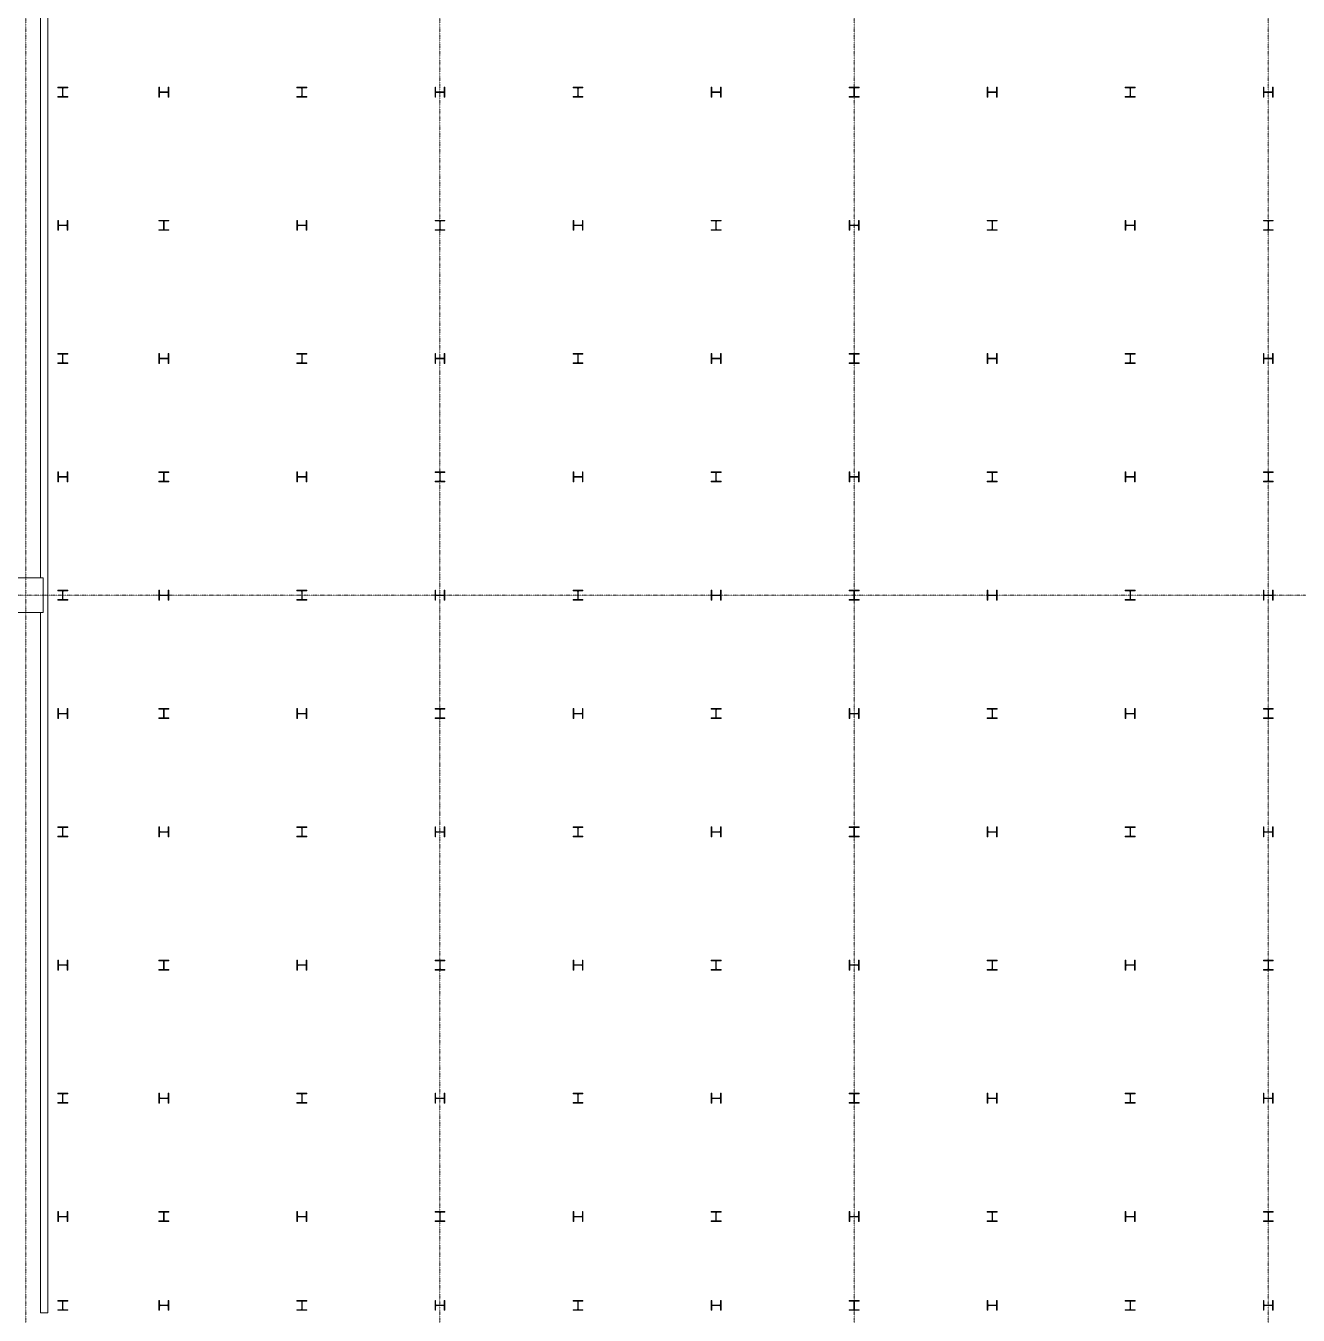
# Model space of a CAD drawing. Extents: x -32000 to 290600, y -111057 to 131250.
# Drawn here: x 18000 to 43806, y 400 to 26546 of the extents above; entities that cross this region are included whole.
import ezdxf

# ---------------------------------------------------------------- set-up
doc = ezdxf.new("R2010")
doc.units = 0
doc.header["$LTSCALE"] = 5
doc.linetypes.add('H12PL2$0$JJP_三點線', pattern=[0.9, 0.3, -0.15, 0, -0.15, 0, -0.15, 0, -0.15])
for name, color, linetype in [('H12PL2$0$A-WALL-IN', 252, 'Continuous'), ('H12PL2$0$S-COL', 252, 'Continuous'), ('H12PL2$0$S-GRID', 252, 'Continuous')]:
    doc.layers.add(name, color=color, linetype=linetype)

# ---------------------------------------------------------------- blocks, each defined once
blk = doc.blocks.new('H12PL2')
at = {"layer": 'H12PL2$0$A-WALL-IN', "lineweight": 0, "flags": 128}
for points in [[(18450, 450), (18450, 85450)], [(18300, 29650), (18300, 15350)], [(18300, 14650), (18300, 450)], [(18300, 450), (18450, 450)]]:
    blk.add_lwpolyline(points, dxfattribs=at)
at = {"layer": 'H12PL2$0$S-COL', "lineweight": 0, "flags": 128}
for points in [[(18850, 25100), (18850, 25112), (18767, 25112, -0.41421356), (18754, 25125), (18754, 25275, -0.41421356), (18767, 25288), (18850, 25288), (18850, 25300), (18650, 25300), (18650, 25288), (18733, 25288, -0.41421356), (18746, 25275), (18746, 25125, -0.41421356), (18733, 25112), (18650, 25112), (18650, 25100)], [(20900, 25300), (20888, 25300), (20888, 25217, -0.41421356), (20875, 25204), (20725, 25204, -0.41421356), (20712, 25217), (20712, 25300), (20700, 25300), (20700, 25100), (20712, 25100), (20712, 25183, -0.41421356), (20725, 25196), (20875, 25196, -0.41421356), (20888, 25183), (20888, 25100), (20900, 25100)], [(23700, 25100), (23700, 25112), (23617, 25112, -0.41421356), (23604, 25125), (23604, 25275, -0.41421356), (23617, 25288), (23700, 25288), (23700, 25300), (23500, 25300), (23500, 25288), (23583, 25288, -0.41421356), (23596, 25275), (23596, 25125, -0.41421356), (23583, 25112), (23500, 25112), (23500, 25100)], [(26500, 25300), (26488, 25300), (26488, 25217, -0.41421356), (26475, 25204), (26325, 25204, -0.41421356), (26312, 25217), (26312, 25300), (26300, 25300), (26300, 25100), (26312, 25100), (26312, 25183, -0.41421356), (26325, 25196), (26475, 25196, -0.41421356), (26488, 25183), (26488, 25100), (26500, 25100)], [(29300, 25100), (29300, 25112), (29217, 25112, -0.41421356), (29204, 25125), (29204, 25275, -0.41421356), (29217, 25288), (29300, 25288), (29300, 25300), (29100, 25300), (29100, 25288), (29183, 25288, -0.41421356), (29196, 25275), (29196, 25125, -0.41421356), (29183, 25112), (29100, 25112), (29100, 25100)], [(32100, 25300), (32088, 25300), (32088, 25217, -0.41421356), (32075, 25204), (31925, 25204, -0.41421356), (31912, 25217), (31912, 25300), (31900, 25300), (31900, 25100), (31912, 25100), (31912, 25183, -0.41421356), (31925, 25196), (32075, 25196, -0.41421356), (32088, 25183), (32088, 25100), (32100, 25100)], [(34900, 25100), (34900, 25112), (34817, 25112, -0.41421356), (34804, 25125), (34804, 25275, -0.41421356), (34817, 25288), (34900, 25288), (34900, 25300), (34700, 25300), (34700, 25288), (34783, 25288, -0.41421356), (34796, 25275), (34796, 25125, -0.41421356), (34783, 25112), (34700, 25112), (34700, 25100)], [(37700, 25300), (37688, 25300), (37688, 25217, -0.41421356), (37675, 25204), (37525, 25204, -0.41421356), (37512, 25217), (37512, 25300), (37500, 25300), (37500, 25100), (37512, 25100), (37512, 25183, -0.41421356), (37525, 25196), (37675, 25196, -0.41421356), (37688, 25183), (37688, 25100), (37700, 25100)], [(40500, 25100), (40500, 25112), (40417, 25112, -0.41421356), (40404, 25125), (40404, 25275, -0.41421356), (40417, 25288), (40500, 25288), (40500, 25300), (40300, 25300), (40300, 25288), (40383, 25288, -0.41421356), (40396, 25275), (40396, 25125, -0.41421356), (40383, 25112), (40300, 25112), (40300, 25100)], [(43300, 25300), (43288, 25300), (43288, 25217, -0.41421356), (43275, 25204), (43125, 25204, -0.41421356), (43112, 25217), (43112, 25300), (43100, 25300), (43100, 25100), (43112, 25100), (43112, 25183, -0.41421356), (43125, 25196), (43275, 25196, -0.41421356), (43288, 25183), (43288, 25100), (43300, 25100)], [(18850, 22600), (18838, 22600), (18838, 22517, -0.41421356), (18825, 22504), (18675, 22504, -0.41421356), (18662, 22517), (18662, 22600), (18650, 22600), (18650, 22400), (18662, 22400), (18662, 22483, -0.41421356), (18675, 22496), (18825, 22496, -0.41421356), (18838, 22483), (18838, 22400), (18850, 22400)], [(20900, 22400), (20900, 22412), (20817, 22412, -0.41421356), (20804, 22425), (20804, 22575, -0.41421356), (20817, 22588), (20900, 22588), (20900, 22600), (20700, 22600), (20700, 22588), (20783, 22588, -0.41421356), (20796, 22575), (20796, 22425, -0.41421356), (20783, 22412), (20700, 22412), (20700, 22400)], [(23700, 22600), (23688, 22600), (23688, 22517, -0.41421356), (23675, 22504), (23525, 22504, -0.41421356), (23512, 22517), (23512, 22600), (23500, 22600), (23500, 22400), (23512, 22400), (23512, 22483, -0.41421356), (23525, 22496), (23675, 22496, -0.41421356), (23688, 22483), (23688, 22400), (23700, 22400)], [(26500, 22400), (26500, 22412), (26417, 22412, -0.41421356), (26404, 22425), (26404, 22575, -0.41421356), (26417, 22588), (26500, 22588), (26500, 22600), (26300, 22600), (26300, 22588), (26383, 22588, -0.41421356), (26396, 22575), (26396, 22425, -0.41421356), (26383, 22412), (26300, 22412), (26300, 22400)], [(29300, 22600), (29288, 22600), (29288, 22517, -0.41421356), (29275, 22504), (29125, 22504, -0.41421356), (29112, 22517), (29112, 22600), (29100, 22600), (29100, 22400), (29112, 22400), (29112, 22483, -0.41421356), (29125, 22496), (29275, 22496, -0.41421356), (29288, 22483), (29288, 22400), (29300, 22400)], [(32100, 22400), (32100, 22412), (32017, 22412, -0.41421356), (32004, 22425), (32004, 22575, -0.41421356), (32017, 22588), (32100, 22588), (32100, 22600), (31900, 22600), (31900, 22588), (31983, 22588, -0.41421356), (31996, 22575), (31996, 22425, -0.41421356), (31983, 22412), (31900, 22412), (31900, 22400)], [(34900, 22600), (34888, 22600), (34888, 22517, -0.41421356), (34875, 22504), (34725, 22504, -0.41421356), (34712, 22517), (34712, 22600), (34700, 22600), (34700, 22400), (34712, 22400), (34712, 22483, -0.41421356), (34725, 22496), (34875, 22496, -0.41421356), (34888, 22483), (34888, 22400), (34900, 22400)], [(37700, 22400), (37700, 22412), (37617, 22412, -0.41421356), (37604, 22425), (37604, 22575, -0.41421356), (37617, 22588), (37700, 22588), (37700, 22600), (37500, 22600), (37500, 22588), (37583, 22588, -0.41421356), (37596, 22575), (37596, 22425, -0.41421356), (37583, 22412), (37500, 22412), (37500, 22400)], [(40500, 22600), (40488, 22600), (40488, 22517, -0.41421356), (40475, 22504), (40325, 22504, -0.41421356), (40312, 22517), (40312, 22600), (40300, 22600), (40300, 22400), (40312, 22400), (40312, 22483, -0.41421356), (40325, 22496), (40475, 22496, -0.41421356), (40488, 22483), (40488, 22400), (40500, 22400)], [(43300, 22400), (43300, 22412), (43217, 22412, -0.41421356), (43204, 22425), (43204, 22575, -0.41421356), (43217, 22588), (43300, 22588), (43300, 22600), (43100, 22600), (43100, 22588), (43183, 22588, -0.41421356), (43196, 22575), (43196, 22425, -0.41421356), (43183, 22412), (43100, 22412), (43100, 22400)], [(18850, 19700), (18850, 19712), (18767, 19712, -0.41421356), (18754, 19725), (18754, 19875, -0.41421356), (18767, 19888), (18850, 19888), (18850, 19900), (18650, 19900), (18650, 19888), (18733, 19888, -0.41421356), (18746, 19875), (18746, 19725, -0.41421356), (18733, 19712), (18650, 19712), (18650, 19700)], [(20900, 19900), (20888, 19900), (20888, 19817, -0.41421356), (20875, 19804), (20725, 19804, -0.41421356), (20712, 19817), (20712, 19900), (20700, 19900), (20700, 19700), (20712, 19700), (20712, 19783, -0.41421356), (20725, 19796), (20875, 19796, -0.41421356), (20888, 19783), (20888, 19700), (20900, 19700)], [(23700, 19700), (23700, 19712), (23617, 19712, -0.41421356), (23604, 19725), (23604, 19875, -0.41421356), (23617, 19888), (23700, 19888), (23700, 19900), (23500, 19900), (23500, 19888), (23583, 19888, -0.41421356), (23596, 19875), (23596, 19725, -0.41421356), (23583, 19712), (23500, 19712), (23500, 19700)], [(26500, 19900), (26488, 19900), (26488, 19817, -0.41421356), (26475, 19804), (26325, 19804, -0.41421356), (26312, 19817), (26312, 19900), (26300, 19900), (26300, 19700), (26312, 19700), (26312, 19783, -0.41421356), (26325, 19796), (26475, 19796, -0.41421356), (26488, 19783), (26488, 19700), (26500, 19700)], [(29300, 19700), (29300, 19712), (29217, 19712, -0.41421356), (29204, 19725), (29204, 19875, -0.41421356), (29217, 19888), (29300, 19888), (29300, 19900), (29100, 19900), (29100, 19888), (29183, 19888, -0.41421356), (29196, 19875), (29196, 19725, -0.41421356), (29183, 19712), (29100, 19712), (29100, 19700)], [(32100, 19900), (32088, 19900), (32088, 19817, -0.41421356), (32075, 19804), (31925, 19804, -0.41421356), (31912, 19817), (31912, 19900), (31900, 19900), (31900, 19700), (31912, 19700), (31912, 19783, -0.41421356), (31925, 19796), (32075, 19796, -0.41421356), (32088, 19783), (32088, 19700), (32100, 19700)], [(34900, 19700), (34900, 19712), (34817, 19712, -0.41421356), (34804, 19725), (34804, 19875, -0.41421356), (34817, 19888), (34900, 19888), (34900, 19900), (34700, 19900), (34700, 19888), (34783, 19888, -0.41421356), (34796, 19875), (34796, 19725, -0.41421356), (34783, 19712), (34700, 19712), (34700, 19700)], [(37700, 19900), (37688, 19900), (37688, 19817, -0.41421356), (37675, 19804), (37525, 19804, -0.41421356), (37512, 19817), (37512, 19900), (37500, 19900), (37500, 19700), (37512, 19700), (37512, 19783, -0.41421356), (37525, 19796), (37675, 19796, -0.41421356), (37688, 19783), (37688, 19700), (37700, 19700)], [(40500, 19700), (40500, 19712), (40417, 19712, -0.41421356), (40404, 19725), (40404, 19875, -0.41421356), (40417, 19888), (40500, 19888), (40500, 19900), (40300, 19900), (40300, 19888), (40383, 19888, -0.41421356), (40396, 19875), (40396, 19725, -0.41421356), (40383, 19712), (40300, 19712), (40300, 19700)], [(43300, 19900), (43288, 19900), (43288, 19817, -0.41421356), (43275, 19804), (43125, 19804, -0.41421356), (43112, 19817), (43112, 19900), (43100, 19900), (43100, 19700), (43112, 19700), (43112, 19783, -0.41421356), (43125, 19796), (43275, 19796, -0.41421356), (43288, 19783), (43288, 19700), (43300, 19700)], [(18850, 17500), (18838, 17500), (18838, 17417, -0.41421356), (18825, 17404), (18675, 17404, -0.41421356), (18662, 17417), (18662, 17500), (18650, 17500), (18650, 17300), (18662, 17300), (18662, 17383, -0.41421356), (18675, 17396), (18825, 17396, -0.41421356), (18838, 17383), (18838, 17300), (18850, 17300)], [(20900, 17300), (20900, 17312), (20817, 17312, -0.41421356), (20804, 17325), (20804, 17475, -0.41421356), (20817, 17488), (20900, 17488), (20900, 17500), (20700, 17500), (20700, 17488), (20783, 17488, -0.41421356), (20796, 17475), (20796, 17325, -0.41421356), (20783, 17312), (20700, 17312), (20700, 17300)], [(23700, 17500), (23688, 17500), (23688, 17417, -0.41421356), (23675, 17404), (23525, 17404, -0.41421356), (23512, 17417), (23512, 17500), (23500, 17500), (23500, 17300), (23512, 17300), (23512, 17383, -0.41421356), (23525, 17396), (23675, 17396, -0.41421356), (23688, 17383), (23688, 17300), (23700, 17300)], [(26500, 17300), (26500, 17312), (26417, 17312, -0.41421356), (26404, 17325), (26404, 17475, -0.41421356), (26417, 17488), (26500, 17488), (26500, 17500), (26300, 17500), (26300, 17488), (26383, 17488, -0.41421356), (26396, 17475), (26396, 17325, -0.41421356), (26383, 17312), (26300, 17312), (26300, 17300)], [(29300, 17500), (29288, 17500), (29288, 17417, -0.41421356), (29275, 17404), (29125, 17404, -0.41421356), (29112, 17417), (29112, 17500), (29100, 17500), (29100, 17300), (29112, 17300), (29112, 17383, -0.41421356), (29125, 17396), (29275, 17396, -0.41421356), (29288, 17383), (29288, 17300), (29300, 17300)], [(32100, 17300), (32100, 17312), (32017, 17312, -0.41421356), (32004, 17325), (32004, 17475, -0.41421356), (32017, 17488), (32100, 17488), (32100, 17500), (31900, 17500), (31900, 17488), (31983, 17488, -0.41421356), (31996, 17475), (31996, 17325, -0.41421356), (31983, 17312), (31900, 17312), (31900, 17300)], [(34900, 17500), (34888, 17500), (34888, 17417, -0.41421356), (34875, 17404), (34725, 17404, -0.41421356), (34712, 17417), (34712, 17500), (34700, 17500), (34700, 17300), (34712, 17300), (34712, 17383, -0.41421356), (34725, 17396), (34875, 17396, -0.41421356), (34888, 17383), (34888, 17300), (34900, 17300)], [(37700, 17300), (37700, 17312), (37617, 17312, -0.41421356), (37604, 17325), (37604, 17475, -0.41421356), (37617, 17488), (37700, 17488), (37700, 17500), (37500, 17500), (37500, 17488), (37583, 17488, -0.41421356), (37596, 17475), (37596, 17325, -0.41421356), (37583, 17312), (37500, 17312), (37500, 17300)], [(40500, 17500), (40488, 17500), (40488, 17417, -0.41421356), (40475, 17404), (40325, 17404, -0.41421356), (40312, 17417), (40312, 17500), (40300, 17500), (40300, 17300), (40312, 17300), (40312, 17383, -0.41421356), (40325, 17396), (40475, 17396, -0.41421356), (40488, 17383), (40488, 17300), (40500, 17300)], [(43300, 17300), (43300, 17312), (43217, 17312, -0.41421356), (43204, 17325), (43204, 17475, -0.41421356), (43217, 17488), (43300, 17488), (43300, 17500), (43100, 17500), (43100, 17488), (43183, 17488, -0.41421356), (43196, 17475), (43196, 17325, -0.41421356), (43183, 17312), (43100, 17312), (43100, 17300)], [(18850, 14900), (18850, 14912), (18767, 14912, -0.41421356), (18754, 14925), (18754, 15075, -0.41421356), (18767, 15088), (18850, 15088), (18850, 15100), (18650, 15100), (18650, 15088), (18733, 15088, -0.41421356), (18746, 15075), (18746, 14925, -0.41421356), (18733, 14912), (18650, 14912), (18650, 14900)], [(20900, 15100), (20888, 15100), (20888, 15017, -0.41421356), (20875, 15004), (20725, 15004, -0.41421356), (20712, 15017), (20712, 15100), (20700, 15100), (20700, 14900), (20712, 14900), (20712, 14983, -0.41421356), (20725, 14996), (20875, 14996, -0.41421356), (20888, 14983), (20888, 14900), (20900, 14900)], [(23700, 14900), (23700, 14912), (23617, 14912, -0.41421356), (23604, 14925), (23604, 15075, -0.41421356), (23617, 15088), (23700, 15088), (23700, 15100), (23500, 15100), (23500, 15088), (23583, 15088, -0.41421356), (23596, 15075), (23596, 14925, -0.41421356), (23583, 14912), (23500, 14912), (23500, 14900)], [(26500, 15100), (26488, 15100), (26488, 15017, -0.41421356), (26475, 15004), (26325, 15004, -0.41421356), (26312, 15017), (26312, 15100), (26300, 15100), (26300, 14900), (26312, 14900), (26312, 14983, -0.41421356), (26325, 14996), (26475, 14996, -0.41421356), (26488, 14983), (26488, 14900), (26500, 14900)], [(29300, 14900), (29300, 14912), (29217, 14912, -0.41421356), (29204, 14925), (29204, 15075, -0.41421356), (29217, 15088), (29300, 15088), (29300, 15100), (29100, 15100), (29100, 15088), (29183, 15088, -0.41421356), (29196, 15075), (29196, 14925, -0.41421356), (29183, 14912), (29100, 14912), (29100, 14900)], [(32100, 15100), (32088, 15100), (32088, 15017, -0.41421356), (32075, 15004), (31925, 15004, -0.41421356), (31912, 15017), (31912, 15100), (31900, 15100), (31900, 14900), (31912, 14900), (31912, 14983, -0.41421356), (31925, 14996), (32075, 14996, -0.41421356), (32088, 14983), (32088, 14900), (32100, 14900)], [(34900, 14900), (34900, 14912), (34817, 14912, -0.41421356), (34804, 14925), (34804, 15075, -0.41421356), (34817, 15088), (34900, 15088), (34900, 15100), (34700, 15100), (34700, 15088), (34783, 15088, -0.41421356), (34796, 15075), (34796, 14925, -0.41421356), (34783, 14912), (34700, 14912), (34700, 14900)], [(37700, 15100), (37688, 15100), (37688, 15017, -0.41421356), (37675, 15004), (37525, 15004, -0.41421356), (37512, 15017), (37512, 15100), (37500, 15100), (37500, 14900), (37512, 14900), (37512, 14983, -0.41421356), (37525, 14996), (37675, 14996, -0.41421356), (37688, 14983), (37688, 14900), (37700, 14900)], [(40500, 14900), (40500, 14912), (40417, 14912, -0.41421356), (40404, 14925), (40404, 15075, -0.41421356), (40417, 15088), (40500, 15088), (40500, 15100), (40300, 15100), (40300, 15088), (40383, 15088, -0.41421356), (40396, 15075), (40396, 14925, -0.41421356), (40383, 14912), (40300, 14912), (40300, 14900)], [(43300, 15100), (43288, 15100), (43288, 15017, -0.41421356), (43275, 15004), (43125, 15004, -0.41421356), (43112, 15017), (43112, 15100), (43100, 15100), (43100, 14900), (43112, 14900), (43112, 14983, -0.41421356), (43125, 14996), (43275, 14996, -0.41421356), (43288, 14983), (43288, 14900), (43300, 14900)], [(18850, 12700), (18838, 12700), (18838, 12617, -0.41421356), (18825, 12604), (18675, 12604, -0.41421356), (18662, 12617), (18662, 12700), (18650, 12700), (18650, 12500), (18662, 12500), (18662, 12583, -0.41421356), (18675, 12596), (18825, 12596, -0.41421356), (18838, 12583), (18838, 12500), (18850, 12500)], [(20900, 12500), (20900, 12512), (20817, 12512, -0.41421356), (20804, 12525), (20804, 12675, -0.41421356), (20817, 12688), (20900, 12688), (20900, 12700), (20700, 12700), (20700, 12688), (20783, 12688, -0.41421356), (20796, 12675), (20796, 12525, -0.41421356), (20783, 12512), (20700, 12512), (20700, 12500)], [(23700, 12700), (23688, 12700), (23688, 12617, -0.41421356), (23675, 12604), (23525, 12604, -0.41421356), (23512, 12617), (23512, 12700), (23500, 12700), (23500, 12500), (23512, 12500), (23512, 12583, -0.41421356), (23525, 12596), (23675, 12596, -0.41421356), (23688, 12583), (23688, 12500), (23700, 12500)], [(26500, 12500), (26500, 12512), (26417, 12512, -0.41421356), (26404, 12525), (26404, 12675, -0.41421356), (26417, 12688), (26500, 12688), (26500, 12700), (26300, 12700), (26300, 12688), (26383, 12688, -0.41421356), (26396, 12675), (26396, 12525, -0.41421356), (26383, 12512), (26300, 12512), (26300, 12500)], [(29300, 12700), (29288, 12700), (29288, 12617, -0.41421356), (29275, 12604), (29125, 12604, -0.41421356), (29112, 12617), (29112, 12700), (29100, 12700), (29100, 12500), (29112, 12500), (29112, 12583, -0.41421356), (29125, 12596), (29275, 12596, -0.41421356), (29288, 12583), (29288, 12500), (29300, 12500)], [(32100, 12500), (32100, 12512), (32017, 12512, -0.41421356), (32004, 12525), (32004, 12675, -0.41421356), (32017, 12688), (32100, 12688), (32100, 12700), (31900, 12700), (31900, 12688), (31983, 12688, -0.41421356), (31996, 12675), (31996, 12525, -0.41421356), (31983, 12512), (31900, 12512), (31900, 12500)], [(34900, 12700), (34888, 12700), (34888, 12617, -0.41421356), (34875, 12604), (34725, 12604, -0.41421356), (34712, 12617), (34712, 12700), (34700, 12700), (34700, 12500), (34712, 12500), (34712, 12583, -0.41421356), (34725, 12596), (34875, 12596, -0.41421356), (34888, 12583), (34888, 12500), (34900, 12500)], [(37700, 12500), (37700, 12512), (37617, 12512, -0.41421356), (37604, 12525), (37604, 12675, -0.41421356), (37617, 12688), (37700, 12688), (37700, 12700), (37500, 12700), (37500, 12688), (37583, 12688, -0.41421356), (37596, 12675), (37596, 12525, -0.41421356), (37583, 12512), (37500, 12512), (37500, 12500)], [(40500, 12700), (40488, 12700), (40488, 12617, -0.41421356), (40475, 12604), (40325, 12604, -0.41421356), (40312, 12617), (40312, 12700), (40300, 12700), (40300, 12500), (40312, 12500), (40312, 12583, -0.41421356), (40325, 12596), (40475, 12596, -0.41421356), (40488, 12583), (40488, 12500), (40500, 12500)], [(43300, 12500), (43300, 12512), (43217, 12512, -0.41421356), (43204, 12525), (43204, 12675, -0.41421356), (43217, 12688), (43300, 12688), (43300, 12700), (43100, 12700), (43100, 12688), (43183, 12688, -0.41421356), (43196, 12675), (43196, 12525, -0.41421356), (43183, 12512), (43100, 12512), (43100, 12500)], [(18850, 10100), (18850, 10112), (18767, 10112, -0.41421356), (18754, 10125), (18754, 10275, -0.41421356), (18767, 10288), (18850, 10288), (18850, 10300), (18650, 10300), (18650, 10288), (18733, 10288, -0.41421356), (18746, 10275), (18746, 10125, -0.41421356), (18733, 10112), (18650, 10112), (18650, 10100)], [(20900, 10300), (20888, 10300), (20888, 10217, -0.41421356), (20875, 10204), (20725, 10204, -0.41421356), (20712, 10217), (20712, 10300), (20700, 10300), (20700, 10100), (20712, 10100), (20712, 10183, -0.41421356), (20725, 10196), (20875, 10196, -0.41421356), (20888, 10183), (20888, 10100), (20900, 10100)], [(23700, 10100), (23700, 10112), (23617, 10112, -0.41421356), (23604, 10125), (23604, 10275, -0.41421356), (23617, 10288), (23700, 10288), (23700, 10300), (23500, 10300), (23500, 10288), (23583, 10288, -0.41421356), (23596, 10275), (23596, 10125, -0.41421356), (23583, 10112), (23500, 10112), (23500, 10100)], [(26500, 10300), (26488, 10300), (26488, 10217, -0.41421356), (26475, 10204), (26325, 10204, -0.41421356), (26312, 10217), (26312, 10300), (26300, 10300), (26300, 10100), (26312, 10100), (26312, 10183, -0.41421356), (26325, 10196), (26475, 10196, -0.41421356), (26488, 10183), (26488, 10100), (26500, 10100)], [(29300, 10100), (29300, 10112), (29217, 10112, -0.41421356), (29204, 10125), (29204, 10275, -0.41421356), (29217, 10288), (29300, 10288), (29300, 10300), (29100, 10300), (29100, 10288), (29183, 10288, -0.41421356), (29196, 10275), (29196, 10125, -0.41421356), (29183, 10112), (29100, 10112), (29100, 10100)], [(32100, 10300), (32088, 10300), (32088, 10217, -0.41421356), (32075, 10204), (31925, 10204, -0.41421356), (31912, 10217), (31912, 10300), (31900, 10300), (31900, 10100), (31912, 10100), (31912, 10183, -0.41421356), (31925, 10196), (32075, 10196, -0.41421356), (32088, 10183), (32088, 10100), (32100, 10100)], [(34900, 10100), (34900, 10112), (34817, 10112, -0.41421356), (34804, 10125), (34804, 10275, -0.41421356), (34817, 10288), (34900, 10288), (34900, 10300), (34700, 10300), (34700, 10288), (34783, 10288, -0.41421356), (34796, 10275), (34796, 10125, -0.41421356), (34783, 10112), (34700, 10112), (34700, 10100)], [(37700, 10300), (37688, 10300), (37688, 10217, -0.41421356), (37675, 10204), (37525, 10204, -0.41421356), (37512, 10217), (37512, 10300), (37500, 10300), (37500, 10100), (37512, 10100), (37512, 10183, -0.41421356), (37525, 10196), (37675, 10196, -0.41421356), (37688, 10183), (37688, 10100), (37700, 10100)], [(40500, 10100), (40500, 10112), (40417, 10112, -0.41421356), (40404, 10125), (40404, 10275, -0.41421356), (40417, 10288), (40500, 10288), (40500, 10300), (40300, 10300), (40300, 10288), (40383, 10288, -0.41421356), (40396, 10275), (40396, 10125, -0.41421356), (40383, 10112), (40300, 10112), (40300, 10100)], [(43300, 10300), (43288, 10300), (43288, 10217, -0.41421356), (43275, 10204), (43125, 10204, -0.41421356), (43112, 10217), (43112, 10300), (43100, 10300), (43100, 10100), (43112, 10100), (43112, 10183, -0.41421356), (43125, 10196), (43275, 10196, -0.41421356), (43288, 10183), (43288, 10100), (43300, 10100)], [(18850, 7600), (18838, 7600), (18838, 7517, -0.41421356), (18825, 7504), (18675, 7504, -0.41421356), (18662, 7517), (18662, 7600), (18650, 7600), (18650, 7400), (18662, 7400), (18662, 7483, -0.41421356), (18675, 7496), (18825, 7496, -0.41421356), (18838, 7483), (18838, 7400), (18850, 7400)], [(20900, 7400), (20900, 7412), (20817, 7412, -0.41421356), (20804, 7425), (20804, 7575, -0.41421356), (20817, 7588), (20900, 7588), (20900, 7600), (20700, 7600), (20700, 7588), (20783, 7588, -0.41421356), (20796, 7575), (20796, 7425, -0.41421356), (20783, 7412), (20700, 7412), (20700, 7400)], [(23700, 7600), (23688, 7600), (23688, 7517, -0.41421356), (23675, 7504), (23525, 7504, -0.41421356), (23512, 7517), (23512, 7600), (23500, 7600), (23500, 7400), (23512, 7400), (23512, 7483, -0.41421356), (23525, 7496), (23675, 7496, -0.41421356), (23688, 7483), (23688, 7400), (23700, 7400)], [(26500, 7400), (26500, 7412), (26417, 7412, -0.41421356), (26404, 7425), (26404, 7575, -0.41421356), (26417, 7588), (26500, 7588), (26500, 7600), (26300, 7600), (26300, 7588), (26383, 7588, -0.41421356), (26396, 7575), (26396, 7425, -0.41421356), (26383, 7412), (26300, 7412), (26300, 7400)], [(29300, 7600), (29288, 7600), (29288, 7517, -0.41421356), (29275, 7504), (29125, 7504, -0.41421356), (29112, 7517), (29112, 7600), (29100, 7600), (29100, 7400), (29112, 7400), (29112, 7483, -0.41421356), (29125, 7496), (29275, 7496, -0.41421356), (29288, 7483), (29288, 7400), (29300, 7400)], [(32100, 7400), (32100, 7412), (32017, 7412, -0.41421356), (32004, 7425), (32004, 7575, -0.41421356), (32017, 7588), (32100, 7588), (32100, 7600), (31900, 7600), (31900, 7588), (31983, 7588, -0.41421356), (31996, 7575), (31996, 7425, -0.41421356), (31983, 7412), (31900, 7412), (31900, 7400)], [(34900, 7600), (34888, 7600), (34888, 7517, -0.41421356), (34875, 7504), (34725, 7504, -0.41421356), (34712, 7517), (34712, 7600), (34700, 7600), (34700, 7400), (34712, 7400), (34712, 7483, -0.41421356), (34725, 7496), (34875, 7496, -0.41421356), (34888, 7483), (34888, 7400), (34900, 7400)], [(37700, 7400), (37700, 7412), (37617, 7412, -0.41421356), (37604, 7425), (37604, 7575, -0.41421356), (37617, 7588), (37700, 7588), (37700, 7600), (37500, 7600), (37500, 7588), (37583, 7588, -0.41421356), (37596, 7575), (37596, 7425, -0.41421356), (37583, 7412), (37500, 7412), (37500, 7400)], [(40500, 7600), (40488, 7600), (40488, 7517, -0.41421356), (40475, 7504), (40325, 7504, -0.41421356), (40312, 7517), (40312, 7600), (40300, 7600), (40300, 7400), (40312, 7400), (40312, 7483, -0.41421356), (40325, 7496), (40475, 7496, -0.41421356), (40488, 7483), (40488, 7400), (40500, 7400)], [(43300, 7400), (43300, 7412), (43217, 7412, -0.41421356), (43204, 7425), (43204, 7575, -0.41421356), (43217, 7588), (43300, 7588), (43300, 7600), (43100, 7600), (43100, 7588), (43183, 7588, -0.41421356), (43196, 7575), (43196, 7425, -0.41421356), (43183, 7412), (43100, 7412), (43100, 7400)], [(18850, 4700), (18850, 4712), (18767, 4712, -0.41421356), (18754, 4725), (18754, 4875, -0.41421356), (18767, 4888), (18850, 4888), (18850, 4900), (18650, 4900), (18650, 4888), (18733, 4888, -0.41421356), (18746, 4875), (18746, 4725, -0.41421356), (18733, 4712), (18650, 4712), (18650, 4700)], [(20900, 4900), (20888, 4900), (20888, 4817, -0.41421356), (20875, 4804), (20725, 4804, -0.41421356), (20712, 4817), (20712, 4900), (20700, 4900), (20700, 4700), (20712, 4700), (20712, 4783, -0.41421356), (20725, 4796), (20875, 4796, -0.41421356), (20888, 4783), (20888, 4700), (20900, 4700)], [(23700, 4700), (23700, 4712), (23617, 4712, -0.41421356), (23604, 4725), (23604, 4875, -0.41421356), (23617, 4888), (23700, 4888), (23700, 4900), (23500, 4900), (23500, 4888), (23583, 4888, -0.41421356), (23596, 4875), (23596, 4725, -0.41421356), (23583, 4712), (23500, 4712), (23500, 4700)], [(26500, 4900), (26488, 4900), (26488, 4817, -0.41421356), (26475, 4804), (26325, 4804, -0.41421356), (26312, 4817), (26312, 4900), (26300, 4900), (26300, 4700), (26312, 4700), (26312, 4783, -0.41421356), (26325, 4796), (26475, 4796, -0.41421356), (26488, 4783), (26488, 4700), (26500, 4700)], [(29300, 4700), (29300, 4712), (29217, 4712, -0.41421356), (29204, 4725), (29204, 4875, -0.41421356), (29217, 4888), (29300, 4888), (29300, 4900), (29100, 4900), (29100, 4888), (29183, 4888, -0.41421356), (29196, 4875), (29196, 4725, -0.41421356), (29183, 4712), (29100, 4712), (29100, 4700)], [(32100, 4900), (32088, 4900), (32088, 4817, -0.41421356), (32075, 4804), (31925, 4804, -0.41421356), (31912, 4817), (31912, 4900), (31900, 4900), (31900, 4700), (31912, 4700), (31912, 4783, -0.41421356), (31925, 4796), (32075, 4796, -0.41421356), (32088, 4783), (32088, 4700), (32100, 4700)], [(34900, 4700), (34900, 4712), (34817, 4712, -0.41421356), (34804, 4725), (34804, 4875, -0.41421356), (34817, 4888), (34900, 4888), (34900, 4900), (34700, 4900), (34700, 4888), (34783, 4888, -0.41421356), (34796, 4875), (34796, 4725, -0.41421356), (34783, 4712), (34700, 4712), (34700, 4700)], [(37700, 4900), (37688, 4900), (37688, 4817, -0.41421356), (37675, 4804), (37525, 4804, -0.41421356), (37512, 4817), (37512, 4900), (37500, 4900), (37500, 4700), (37512, 4700), (37512, 4783, -0.41421356), (37525, 4796), (37675, 4796, -0.41421356), (37688, 4783), (37688, 4700), (37700, 4700)], [(40500, 4700), (40500, 4712), (40417, 4712, -0.41421356), (40404, 4725), (40404, 4875, -0.41421356), (40417, 4888), (40500, 4888), (40500, 4900), (40300, 4900), (40300, 4888), (40383, 4888, -0.41421356), (40396, 4875), (40396, 4725, -0.41421356), (40383, 4712), (40300, 4712), (40300, 4700)], [(43300, 4900), (43288, 4900), (43288, 4817, -0.41421356), (43275, 4804), (43125, 4804, -0.41421356), (43112, 4817), (43112, 4900), (43100, 4900), (43100, 4700), (43112, 4700), (43112, 4783, -0.41421356), (43125, 4796), (43275, 4796, -0.41421356), (43288, 4783), (43288, 4700), (43300, 4700)], [(18850, 2500), (18838, 2500), (18838, 2417, -0.41421356), (18825, 2404), (18675, 2404, -0.41421356), (18662, 2417), (18662, 2500), (18650, 2500), (18650, 2300), (18662, 2300), (18662, 2383, -0.41421356), (18675, 2396), (18825, 2396, -0.41421356), (18838, 2383), (18838, 2300), (18850, 2300)], [(20900, 2300), (20900, 2312), (20817, 2312, -0.41421356), (20804, 2325), (20804, 2475, -0.41421356), (20817, 2488), (20900, 2488), (20900, 2500), (20700, 2500), (20700, 2488), (20783, 2488, -0.41421356), (20796, 2475), (20796, 2325, -0.41421356), (20783, 2312), (20700, 2312), (20700, 2300)], [(23700, 2500), (23688, 2500), (23688, 2417, -0.41421356), (23675, 2404), (23525, 2404, -0.41421356), (23512, 2417), (23512, 2500), (23500, 2500), (23500, 2300), (23512, 2300), (23512, 2383, -0.41421356), (23525, 2396), (23675, 2396, -0.41421356), (23688, 2383), (23688, 2300), (23700, 2300)], [(26500, 2300), (26500, 2312), (26417, 2312, -0.41421356), (26404, 2325), (26404, 2475, -0.41421356), (26417, 2488), (26500, 2488), (26500, 2500), (26300, 2500), (26300, 2488), (26383, 2488, -0.41421356), (26396, 2475), (26396, 2325, -0.41421356), (26383, 2312), (26300, 2312), (26300, 2300)], [(29300, 2500), (29288, 2500), (29288, 2417, -0.41421356), (29275, 2404), (29125, 2404, -0.41421356), (29112, 2417), (29112, 2500), (29100, 2500), (29100, 2300), (29112, 2300), (29112, 2383, -0.41421356), (29125, 2396), (29275, 2396, -0.41421356), (29288, 2383), (29288, 2300), (29300, 2300)], [(32100, 2300), (32100, 2312), (32017, 2312, -0.41421356), (32004, 2325), (32004, 2475, -0.41421356), (32017, 2488), (32100, 2488), (32100, 2500), (31900, 2500), (31900, 2488), (31983, 2488, -0.41421356), (31996, 2475), (31996, 2325, -0.41421356), (31983, 2312), (31900, 2312), (31900, 2300)], [(34900, 2500), (34888, 2500), (34888, 2417, -0.41421356), (34875, 2404), (34725, 2404, -0.41421356), (34712, 2417), (34712, 2500), (34700, 2500), (34700, 2300), (34712, 2300), (34712, 2383, -0.41421356), (34725, 2396), (34875, 2396, -0.41421356), (34888, 2383), (34888, 2300), (34900, 2300)], [(37700, 2300), (37700, 2312), (37617, 2312, -0.41421356), (37604, 2325), (37604, 2475, -0.41421356), (37617, 2488), (37700, 2488), (37700, 2500), (37500, 2500), (37500, 2488), (37583, 2488, -0.41421356), (37596, 2475), (37596, 2325, -0.41421356), (37583, 2312), (37500, 2312), (37500, 2300)], [(40500, 2500), (40488, 2500), (40488, 2417, -0.41421356), (40475, 2404), (40325, 2404, -0.41421356), (40312, 2417), (40312, 2500), (40300, 2500), (40300, 2300), (40312, 2300), (40312, 2383, -0.41421356), (40325, 2396), (40475, 2396, -0.41421356), (40488, 2383), (40488, 2300), (40500, 2300)], [(43300, 2300), (43300, 2312), (43217, 2312, -0.41421356), (43204, 2325), (43204, 2475, -0.41421356), (43217, 2488), (43300, 2488), (43300, 2500), (43100, 2500), (43100, 2488), (43183, 2488, -0.41421356), (43196, 2475), (43196, 2325, -0.41421356), (43183, 2312), (43100, 2312), (43100, 2300)], [(18850, 500), (18850, 512), (18767, 512, -0.41421356), (18754, 525), (18754, 675, -0.41421356), (18767, 688), (18850, 688), (18850, 700), (18650, 700), (18650, 688), (18733, 688, -0.41421356), (18746, 675), (18746, 525, -0.41421356), (18733, 512), (18650, 512), (18650, 500)], [(20900, 700), (20888, 700), (20888, 617, -0.41421356), (20875, 604), (20725, 604, -0.41421356), (20712, 617), (20712, 700), (20700, 700), (20700, 500), (20712, 500), (20712, 583, -0.41421356), (20725, 596), (20875, 596, -0.41421356), (20888, 583), (20888, 500), (20900, 500)], [(23700, 500), (23700, 512), (23617, 512, -0.41421356), (23604, 525), (23604, 675, -0.41421356), (23617, 688), (23700, 688), (23700, 700), (23500, 700), (23500, 688), (23583, 688, -0.41421356), (23596, 675), (23596, 525, -0.41421356), (23583, 512), (23500, 512), (23500, 500)], [(26500, 700), (26488, 700), (26488, 617, -0.41421356), (26475, 604), (26325, 604, -0.41421356), (26312, 617), (26312, 700), (26300, 700), (26300, 500), (26312, 500), (26312, 583, -0.41421356), (26325, 596), (26475, 596, -0.41421356), (26488, 583), (26488, 500), (26500, 500)], [(29300, 500), (29300, 512), (29217, 512, -0.41421356), (29204, 525), (29204, 675, -0.41421356), (29217, 688), (29300, 688), (29300, 700), (29100, 700), (29100, 688), (29183, 688, -0.41421356), (29196, 675), (29196, 525, -0.41421356), (29183, 512), (29100, 512), (29100, 500)], [(32100, 700), (32088, 700), (32088, 617, -0.41421356), (32075, 604), (31925, 604, -0.41421356), (31912, 617), (31912, 700), (31900, 700), (31900, 500), (31912, 500), (31912, 583, -0.41421356), (31925, 596), (32075, 596, -0.41421356), (32088, 583), (32088, 500), (32100, 500)], [(34900, 500), (34900, 512), (34817, 512, -0.41421356), (34804, 525), (34804, 675, -0.41421356), (34817, 688), (34900, 688), (34900, 700), (34700, 700), (34700, 688), (34783, 688, -0.41421356), (34796, 675), (34796, 525, -0.41421356), (34783, 512), (34700, 512), (34700, 500)], [(37700, 700), (37688, 700), (37688, 617, -0.41421356), (37675, 604), (37525, 604, -0.41421356), (37512, 617), (37512, 700), (37500, 700), (37500, 500), (37512, 500), (37512, 583, -0.41421356), (37525, 596), (37675, 596, -0.41421356), (37688, 583), (37688, 500), (37700, 500)], [(40500, 500), (40500, 512), (40417, 512, -0.41421356), (40404, 525), (40404, 675, -0.41421356), (40417, 688), (40500, 688), (40500, 700), (40300, 700), (40300, 688), (40383, 688, -0.41421356), (40396, 675), (40396, 525, -0.41421356), (40383, 512), (40300, 512), (40300, 500)], [(43300, 700), (43288, 700), (43288, 617, -0.41421356), (43275, 604), (43125, 604, -0.41421356), (43112, 617), (43112, 700), (43100, 700), (43100, 500), (43112, 500), (43112, 583, -0.41421356), (43125, 596), (43275, 596, -0.41421356), (43288, 583), (43288, 500), (43300, 500)]]:
    blk.add_lwpolyline(points, format="xyb", close=True, dxfattribs=at)
blk.add_lwpolyline([(17650, 14650), (18350, 14650), (18350, 15350), (17650, 15350)], close=True, dxfattribs=at)
at = {"layer": 'H12PL2$0$S-GRID', "linetype": 'H12PL2$0$JJP_三點線', "lineweight": 0}
for p, q in [((18000, 128250), (18000, -28000)), ((26400, 128250), (26400, -28000)), ((34800, 128250), (34800, -28000)), ((43200, 128250), (43200, -28000)), ((-29000, 15000), (289600, 15000))]:
    blk.add_line(p, q, dxfattribs=at)

msp = doc.modelspace()

# ---------------------------------------------------------------- block references
msp.add_blockref('H12PL2', (0, 0))

doc.saveas('drawing.dxf')
